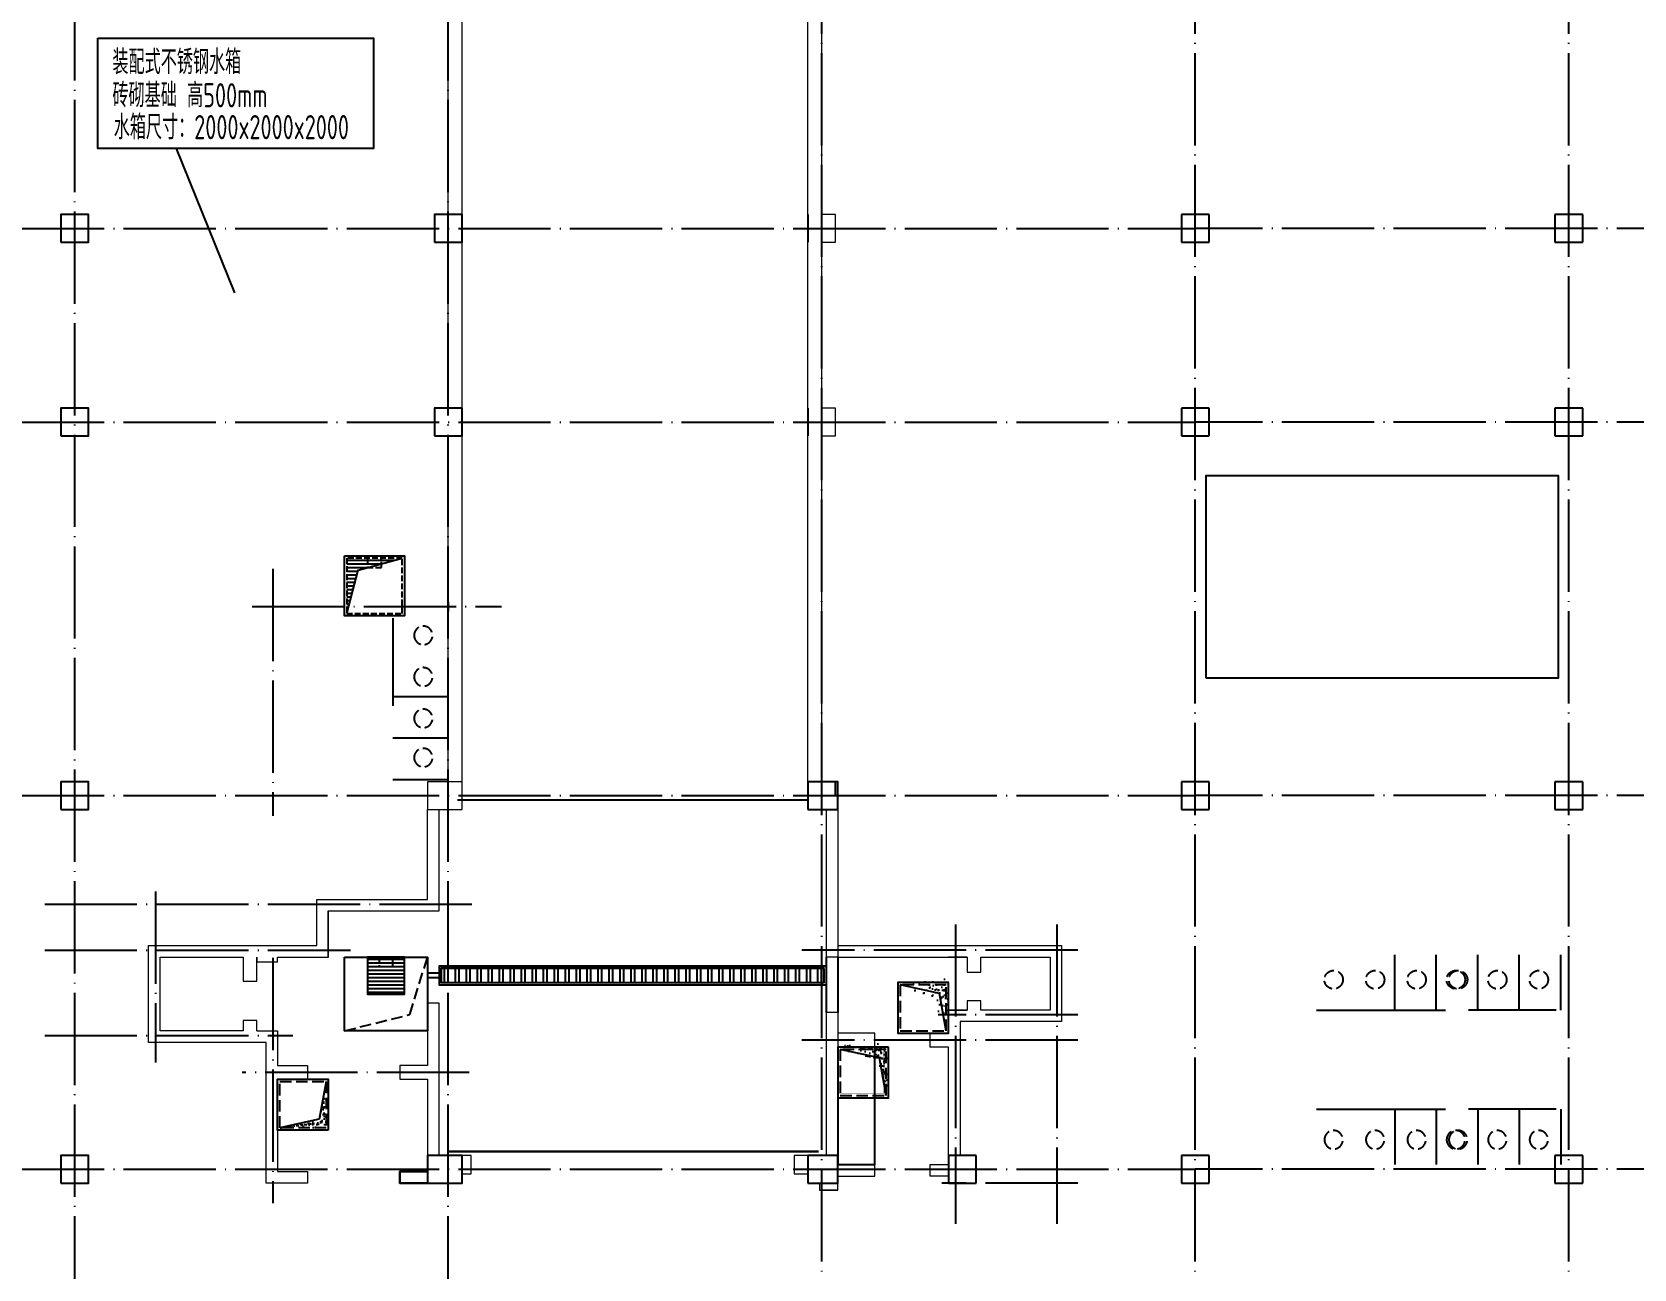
# Model space of a CAD drawing. Extents: x 115549 to 768939, y -502199 to 402497.
# Drawn here: x 427458 to 462196, y -358583 to -331765 of the extents above; entities that cross this region are included whole.
import ezdxf

# ---------------------------------------------------------------- set-up
doc = ezdxf.new("R2010")
doc.units = 0
doc.header["$LTSCALE"] = 1000
doc.header["$MEASUREMENT"] = 0
for name, pattern in [('__DASH', [0.35, 0.25, -0.1]), ('DASH', [0.35, 0.25, -0.1]), ('DOTE', [2.42, 2, -0.2, 0.02, -0.2])]:
    doc.linetypes.add(name, pattern=pattern)
for name, color, linetype in [('COLUMN', 9, 'Continuous'), ('DOTE', 16, 'DOTE'), ('WINDOW', 4, 'Continuous'), ('人防辅助线', 7, 'Continuous'), ('人防集水坑', 6, 'Continuous'), ('人防－WINDOW', 4, 'Continuous'), ('截水沟', 2, 'Continuous'), ('文字', 3, 'Continuous'), ('汽车坡道', 142, 'Continuous'), ('给水', 32, 'Continuous')]:
    doc.layers.add(name, color=color, linetype=linetype)
doc.layers.add('renWALL', color=8, linetype='Continuous', lineweight=9)
doc.layers.add('WALL', color=150, linetype='Continuous', lineweight=30)
doc.styles.add('TSSD_Rein', font='tssdeng.shx', dxfattribs={"width": 0.7, "bigfont": 'tssdchn.shx'})

# ---------------------------------------------------------------- blocks, each defined once
blk = doc.blocks.new('qiangzh3333')
at = {"layer": 'COLUMN', "color": 8}
for points in [[(503232701, 3697168196), (503233301, 3697168196), (503233301, 3697168796), (503232701, 3697168796)], [(503240801, 3697168196), (503241401, 3697168196), (503241401, 3697168796), (503240801, 3697168796)], [(503232701, 3697163996), (503233301, 3697163996), (503233301, 3697164596), (503232701, 3697164596)], [(503240801, 3697163996), (503241401, 3697163996), (503241401, 3697164596), (503240801, 3697164596)], [(503232701, 3697155896), (503233301, 3697155896), (503233301, 3697156496), (503232701, 3697156496)], [(503248901, 3697155896), (503249551, 3697155896), (503249551, 3697156496), (503248901, 3697156496)], [(503232701, 3697147796), (503233301, 3697147796), (503233301, 3697148396), (503232701, 3697148396)], [(503240651, 3697147796), (503241401, 3697147796), (503241401, 3697148396), (503240651, 3697148396)], [(503248901, 3697147796), (503249551, 3697147796), (503249551, 3697148396), (503248901, 3697148396)]]:
    blk.add_lwpolyline(points, close=True, dxfattribs=at)
for points in [[(503248901, 3697168796), (503248901, 3697168196)], [(503257601, 3697168796), (503257001, 3697168796)], [(503257001, 3697168796), (503257001, 3697168196)], [(503257601, 3697168196), (503257601, 3697168796)], [(503257001, 3697168196), (503257601, 3697168196)], [(503248901, 3697164596), (503248901, 3697163996)], [(503257601, 3697164596), (503257001, 3697164596)], [(503257001, 3697164596), (503257001, 3697163996)], [(503257601, 3697163996), (503257601, 3697164596)], [(503257001, 3697163996), (503257601, 3697163996)], [(503257601, 3697156496), (503257001, 3697156496)], [(503257001, 3697156496), (503257001, 3697155896)], [(503257601, 3697155896), (503257601, 3697156496)], [(503257001, 3697155896), (503257601, 3697155896)], [(503257601, 3697148396), (503257001, 3697148396)], [(503257001, 3697148396), (503257001, 3697147796)], [(503257601, 3697147796), (503257601, 3697148396)], [(503257001, 3697147796), (503257601, 3697147796)]]:
    blk.add_lwpolyline(points, dxfattribs=at)
at = {"layer": 'renWALL', "color": 8}
for points in [[(503249201, 3697156496), (503249201, 3697163996), (503249501, 3697163996), (503249501, 3697164596), (503249201, 3697164596), (503249201, 3697168196), (503249501, 3697168196), (503249501, 3697168796), (503249201, 3697168796), (503249201, 3697174496), (503249501, 3697174496), (503249501, 3697175096), (503249201, 3697175096), (503249201, 3697180196), (503249501, 3697180196), (503249500, 3697180796)], [(503241101, 3697168796), (503241101, 3697174496)], [(503241401, 3697168796), (503241401, 3697174496)], [(503248901, 3697168796), (503248901, 3697174496)], [(503241101, 3697164596), (503241101, 3697168196)], [(503241401, 3697164596), (503241401, 3697168196)], [(503248901, 3697164596), (503248901, 3697168196)], [(503241101, 3697156496), (503241101, 3697163996)], [(503241401, 3697156496), (503241401, 3697163996)], [(503248901, 3697156496), (503248901, 3697163996)], [(503236951, 3697151096), (503237401, 3697151096), (503237401, 3697150996), (503237401, 3697150346), (503238051, 3697150346), (503238051, 3697150046), (503237401, 3697150046), (503237401, 3697148046), (503238051, 3697148046), (503238051, 3697147796), (503237151, 3697147796), (503237151, 3697150196), (503237151, 3697150846), (503236801, 3697150846), (503234601, 3697150846), (503234601, 3697152946), (503236801, 3697152946), (503237301, 3697152946), (503238251, 3697152946), (503238251, 3697153946), (503240651, 3697153946), (503240651, 3697155896), (503241401, 3697155896), (503241401, 3697156496), (503240651, 3697156496), (503240651, 3697155896)], [(503236951, 3697151096), (503236951, 3697151096), (503236951, 3697151321), (503236651, 3697151321), (503236651, 3697151096), (503234851, 3697151096), (503234851, 3697152696), (503236651, 3697152696), (503236651, 3697152171), (503236951, 3697152171), (503236951, 3697152696), (503236951, 3697152696), (503236951, 3697152596), (503237401, 3697152596), (503237401, 3697152696), (503238501, 3697152696), (503238501, 3697153696), (503240651, 3697153696), (503240901, 3697153696), (503240901, 3697153846), (503240901, 3697155896)], [(503240901, 3697148396), (503240901, 3697150196), (503240901, 3697151696), (503240651, 3697151696), (503240651, 3697150346), (503240051, 3697150346), (503240051, 3697150046), (503240651, 3697150046), (503240651, 3697148396)], [(503241401, 3697147996), (503241601, 3697147996), (503241601, 3697148396), (503241401, 3697148396)], [(503248901, 3697148396), (503248601, 3697148396), (503248601, 3697147996), (503248901, 3697147996)], [(503249151, 3697147796), (503249151, 3697147646), (503249551, 3697147646), (503249551, 3697148096)]]:
    blk.add_lwpolyline(points, dxfattribs=at)
at = {"layer": 'WALL', "color": 8, "linetype": 'DASH'}
blk.add_lwpolyline([(503241101, 3697160197), (503241101, 3697160397)], dxfattribs=at)
at = {"layer": 'WALL', "color": 8}
blk.add_lwpolyline([(503240651, 3697148046), (503240051, 3697148046), (503240051, 3697147796), (503240651, 3697147796)], dxfattribs=at)
blk = doc.blocks.new('asdfqwer')
at = {"ltscale": 10}
h = blk.add_hatch(dxfattribs=at)
h.set_pattern_fill('AR-SAND', color=6, scale=50, style=0)
h.set_pattern_definition([(37.5, (0, 0), (-4.000078, 122.35331), [0, -96.52, 0, -107.95, 0, -103.1875]), (7.5, (0, 0), (112.38082, 179.206275), [0, -52.07, 0, -86.995, 0, -33.3375]), (327.5, (-78.1, 0), (197.748093, 0.359296), [0, -31.75, 0, -114.3, 0, -149.225]), (317.5, (-78.1, 0), (190.889113, 55.73233), [0, -15.875, 0, -74.93, 0, -85.725])])
h.paths.add_polyline_path([(477311, 229084), (476311, 229084), (476311, 228084), (476458, 228897)])
at = {"color": 6}
for p, q in [((476458, 228897), (477311, 229084)), ((476311, 228084), (476458, 228897))]:
    blk.add_line(p, q, dxfattribs=at)
blk.add_lwpolyline([(476261, 229134), (477361, 229134), (477361, 228034), (476261, 228034)], close=True, dxfattribs=at)
at = {"color": 6, "linetype": 'DASH'}
blk.add_lwpolyline([(476311, 229084), (477311, 229084), (477311, 228084), (476311, 228084)], close=True, dxfattribs=at)
blk = doc.blocks.new('ganvrr')
at = {"layer": '人防辅助线'}
for p, q in [((6517386, -5310401), (6517386, -5311401)), ((6517386, -5311301), (6517386, -5312301)), ((6517386, -5312101), (6516186, -5312101)), ((6517386, -5313001), (6516186, -5313001)), ((6517386, -5313901), (6516186, -5313901))]:
    blk.add_line(p, q, dxfattribs=at)
at = {"layer": '人防辅助线', "linetype": 'DASH'}
for centre in [(6516726, -5310776), (6516726, -5311676), (6516726, -5312576), (6516726, -5313426)]:
    blk.add_circle(centre, 200, dxfattribs=at)
blk = doc.blocks.new('kengwu')
at = {"layer": '给水'}
h = blk.add_hatch(dxfattribs=at)
h.set_pattern_fill('ANSI31', color=256, scale=50, angle=315)
h.set_pattern_definition([(2e-11, (0, 0), (-2e-11, 79.375), [])])
h.paths.add_polyline_path([(2971884, 712614), (2971084, 712614), (2971084, 711814), (2971884, 711814)])
for points in [[(2970584, 712614), (2972384, 712614), (2972384, 711014), (2970584, 711014)], [(2971884, 712614), (2971084, 712614), (2971084, 711814), (2971884, 711814)]]:
    blk.add_lwpolyline(points, close=True, dxfattribs=at)
at = {"layer": '给水', "linetype": '__DASH'}
blk.add_lwpolyline([(2970584, 711014), (2971998, 711367), (2972384, 712614)], dxfattribs=at)
at = {"layer": '给水', "linetype": '__DASH', "ltscale": 0.5}
blk.add_lwpolyline([(2971334, 712614), (2971334, 712414), (2971634, 712414), (2971634, 712614)], dxfattribs=at)
blk = doc.blocks.new('kengyi')
at = {"layer": '给水'}
for p, q in [((2970150, 735418), (2971184, 735418)), ((2970150, 735339), (2970897, 735339)), ((2970150, 735260), (2970610, 735260)), ((2970150, 735180), (2970393, 735180)), ((2970150, 735101), (2970372, 735101)), ((2970150, 735021), (2970351, 735021)), ((2970150, 734942), (2970330, 734942)), ((2970150, 734863), (2970309, 734863)), ((2970150, 734783), (2970288, 734783)), ((2970150, 734704), (2970267, 734704)), ((2970150, 734625), (2970246, 734625)), ((2970150, 734545), (2970225, 734545)), ((2970150, 734466), (2970204, 734466)), ((2970150, 734386), (2970182, 734386))]:
    blk.add_line(p, q, dxfattribs=at)
blk.add_lwpolyline([(2970100, 735514), (2971400, 735514), (2971400, 734214), (2970100, 734214)], close=True, dxfattribs=at)
at = {"layer": '给水', "linetype": '__DASH', "ltscale": 0.5}
blk.add_lwpolyline([(2971350, 735464), (2970150, 735464), (2970150, 734264), (2971350, 734264)], close=True, dxfattribs=at)
at = {"layer": '给水'}
blk.add_lwpolyline([(2970150, 734264), (2970399, 735201), (2971350, 735464)], dxfattribs=at)
at = {"layer": '给水', "linetype": '__DASH', "ltscale": 0.5}
blk.add_lwpolyline([(2970600, 735461), (2970600, 735261), (2970900, 735261), (2970900, 735461)], dxfattribs=at)
blk = doc.blocks.new('jikeng')
at = {"ltscale": 10}
h = blk.add_hatch(dxfattribs=at)
h.set_pattern_fill('AR-SAND', color=6, scale=50, style=0)
h.set_pattern_definition([(142.5, (503727762.22, 3696120879.24), (4.000078, 122.35331), [0, -96.52, 0, -107.95, 0, -103.1875]), (172.5, (503727762.22, 3696120879.24), (-112.38082, 179.206275), [0, -52.07, 0, -86.995, 0, -33.3375]), (212.5, (503727840.33, 3696120879.24), (-197.748093, 0.359296), [0, -31.75, 0, -114.3, 0, -149.225]), (222.5, (503727840.33, 3696120879.24), (-190.889113, 55.73233), [0, -15.875, 0, -74.93, 0, -85.725])])
h.paths.add_polyline_path([(503250451, 3696349963), (503251451, 3696349963), (503251451, 3696348963), (503251304, 3696349777)])
at = {"color": 6}
for p, q in [((503251304, 3696349777), (503250451, 3696349963)), ((503251451, 3696348963), (503251304, 3696349777))]:
    blk.add_line(p, q, dxfattribs=at)
blk.add_lwpolyline([(503251501, 3696350013), (503250401, 3696350013), (503250401, 3696348913), (503251501, 3696348913)], close=True, dxfattribs=at)
at = {"color": 6, "linetype": 'DASH'}
blk.add_lwpolyline([(503251451, 3696349963), (503250451, 3696349963), (503250451, 3696348963), (503251451, 3696348963)], close=True, dxfattribs=at)
blk = doc.blocks.new('asfa')
at = {"layer": '人防辅助线'}
for p, q in [((77817353, 42957868), (77816153, 42957868)), ((77817353, 42957768), (77817353, 42956768)), ((77817353, 42956968), (77816153, 42956968)), ((77817353, 42956068), (77816153, 42956068)), ((77817353, 42954368), (77817353, 42955368)), ((77817353, 42955168), (77816153, 42955168)), ((77817353, 42953468), (77817353, 42954468))]:
    blk.add_line(p, q, dxfattribs=at)
at = {"layer": '人防辅助线', "linetype": 'DASH'}
for centre in [(77816693, 42957393), (77816693, 42956493), (77816693, 42955643), (77816693, 42954743), (77816693, 42953843)]:
    blk.add_circle(centre, 200, dxfattribs=at)
blk = doc.blocks.new('saaaa')
at = {"layer": 'COLUMN', "color": 8}
for p, q in [((504900990, 3696229593), (504900390, 3696229593)), ((504900390, 3696229593), (504900390, 3696228993)), ((504900990, 3696228993), (504900990, 3696229593)), ((504909090, 3696229593), (504908490, 3696229593)), ((504908490, 3696229593), (504908490, 3696228993)), ((504909090, 3696228993), (504909090, 3696229593)), ((504916590, 3696229593), (504916590, 3696228993)), ((504924690, 3696229593), (504924690, 3696228993)), ((504925290, 3696229593), (504924690, 3696229593)), ((504925290, 3696229593), (504924690, 3696229593)), ((504924690, 3696229593), (504924690, 3696228993)), ((504925290, 3696228993), (504925290, 3696229593)), ((504925290, 3696228993), (504925290, 3696229593)), ((504933390, 3696229593), (504932790, 3696229593)), ((504932790, 3696229593), (504932790, 3696228993)), ((504933390, 3696228993), (504933390, 3696229593)), ((504900390, 3696228993), (504900990, 3696228993)), ((504908490, 3696228993), (504909090, 3696228993)), ((504924690, 3696228993), (504925290, 3696228993)), ((504924690, 3696228993), (504925290, 3696228993)), ((504932790, 3696228993), (504933390, 3696228993)), ((504900990, 3696225393), (504900390, 3696225393)), ((504900390, 3696225393), (504900390, 3696224793)), ((504900990, 3696224793), (504900990, 3696225393)), ((504909090, 3696225393), (504908490, 3696225393)), ((504908490, 3696225393), (504908490, 3696224793)), ((504909090, 3696224793), (504909090, 3696225393)), ((504916590, 3696225393), (504916590, 3696224793)), ((504924690, 3696225393), (504924690, 3696224793)), ((504925290, 3696225393), (504924690, 3696225393)), ((504925290, 3696225393), (504924690, 3696225393)), ((504924690, 3696225393), (504924690, 3696224793)), ((504925290, 3696224793), (504925290, 3696225393)), ((504925290, 3696224793), (504925290, 3696225393)), ((504933390, 3696225393), (504932790, 3696225393)), ((504932790, 3696225393), (504932790, 3696224793)), ((504933390, 3696224793), (504933390, 3696225393)), ((504900390, 3696224793), (504900990, 3696224793)), ((504908490, 3696224793), (504909090, 3696224793)), ((504924690, 3696224793), (504925290, 3696224793)), ((504924690, 3696224793), (504925290, 3696224793)), ((504932790, 3696224793), (504933390, 3696224793)), ((504900990, 3696217293), (504900390, 3696217293)), ((504900390, 3696217293), (504900390, 3696216693)), ((504900990, 3696216693), (504900990, 3696217293)), ((504916590, 3696217293), (504916590, 3696216693)), ((504917240, 3696217293), (504916590, 3696217293)), ((504916590, 3696217293), (504916590, 3696216693)), ((504917190, 3696217293), (504916890, 3696217293)), ((504917190, 3696216993), (504917190, 3696217293)), ((504917240, 3696216693), (504917240, 3696217293)), ((504924690, 3696217293), (504924690, 3696216693)), ((504925290, 3696217293), (504924690, 3696217293)), ((504925290, 3696217293), (504924690, 3696217293)), ((504924690, 3696217293), (504924690, 3696216693)), ((504925290, 3696216693), (504925290, 3696217293)), ((504925290, 3696216693), (504925290, 3696217293)), ((504933390, 3696217293), (504932790, 3696217293)), ((504932790, 3696217293), (504932790, 3696216693)), ((504933390, 3696216693), (504933390, 3696217293)), ((504900390, 3696216693), (504900990, 3696216693)), ((504916590, 3696216693), (504916990, 3696216693)), ((504916590, 3696216693), (504917240, 3696216693)), ((504924690, 3696216693), (504925290, 3696216693)), ((504924690, 3696216693), (504925290, 3696216693)), ((504932790, 3696216693), (504933390, 3696216693)), ((504900990, 3696209193), (504900390, 3696209193)), ((504900390, 3696209193), (504900390, 3696208593)), ((504900990, 3696208593), (504900990, 3696209193)), ((504909090, 3696209193), (504908340, 3696209193)), ((504908340, 3696209193), (504908340, 3696208593)), ((504909090, 3696208593), (504909090, 3696209193)), ((504916990, 3696209193), (504916590, 3696209193)), ((504917240, 3696209193), (504916590, 3696209193)), ((504916590, 3696209193), (504916590, 3696208593)), ((504917240, 3696208593), (504917240, 3696209193)), ((504920240, 3696209193), (504919640, 3696209193)), ((504919640, 3696209193), (504919640, 3696208593)), ((504920240, 3696208593), (504920240, 3696209193)), ((504924690, 3696209193), (504924690, 3696208593)), ((504925290, 3696209193), (504924690, 3696209193)), ((504925290, 3696209193), (504924690, 3696209193)), ((504924690, 3696209193), (504924690, 3696208593)), ((504925290, 3696208593), (504925290, 3696209193)), ((504925290, 3696208593), (504925290, 3696209193)), ((504933390, 3696209193), (504932790, 3696209193)), ((504932790, 3696209193), (504932790, 3696208593)), ((504933390, 3696208593), (504933390, 3696209193)), ((504900390, 3696208593), (504900990, 3696208593)), ((504908340, 3696208593), (504909090, 3696208593)), ((504916590, 3696208793), (504916590, 3696208593)), ((504916590, 3696208593), (504916840, 3696208593)), ((504916590, 3696208593), (504917240, 3696208593)), ((504919640, 3696208593), (504920240, 3696208593)), ((504924690, 3696208593), (504925290, 3696208593)), ((504924690, 3696208593), (504925290, 3696208593)), ((504932790, 3696208593), (504933390, 3696208593))]:
    blk.add_line(p, q, dxfattribs=at)
at = {"layer": 'renWALL', "color": 8}
for p, q in [((504908790, 3696229593), (504908790, 3696235293)), ((504909090, 3696229593), (504909090, 3696235293)), ((504916590, 3696229593), (504916590, 3696235293)), ((504916890, 3696229593), (504916890, 3696235293)), ((504917190, 3696229593), (504916890, 3696229593)), ((504917190, 3696228993), (504917190, 3696229593)), ((504908790, 3696225393), (504908790, 3696228993)), ((504909090, 3696225393), (504909090, 3696228993)), ((504916590, 3696225393), (504916590, 3696228993)), ((504916890, 3696225393), (504916890, 3696228993)), ((504916890, 3696228993), (504917190, 3696228993)), ((504917190, 3696225393), (504916890, 3696225393)), ((504917190, 3696224793), (504917190, 3696225393)), ((504908790, 3696217293), (504908790, 3696224793)), ((504909090, 3696217293), (504909090, 3696224793)), ((504916590, 3696217293), (504916590, 3696224793)), ((504916890, 3696217293), (504916890, 3696224793)), ((504916890, 3696224793), (504917190, 3696224793)), ((504909090, 3696217293), (504908340, 3696217293)), ((504908340, 3696217293), (504908340, 3696216693)), ((504909090, 3696216693), (504909090, 3696217293)), ((504917190, 3696216993), (504917240, 3696216993)), ((504917240, 3696216993), (504917240, 3696213493)), ((504908340, 3696214743), (504908340, 3696216693)), ((504908340, 3696216693), (504909090, 3696216693)), ((504908590, 3696214643), (504908590, 3696216693)), ((504916990, 3696213493), (504916990, 3696216693)), ((504905940, 3696213743), (504905940, 3696214743)), ((504905940, 3696214743), (504908340, 3696214743)), ((504906190, 3696213493), (504906190, 3696214493)), ((504906190, 3696214493), (504908340, 3696214493)), ((504908340, 3696214493), (504908590, 3696214493)), ((504908590, 3696214493), (504908590, 3696214643)), ((504902290, 3696211643), (504902290, 3696213743)), ((504902290, 3696213743), (504904490, 3696213743)), ((504904490, 3696213743), (504904990, 3696213743)), ((504904990, 3696213743), (504905940, 3696213743)), ((504917240, 3696213743), (504919790, 3696213743)), ((504919790, 3696213743), (504920140, 3696213743)), ((504920140, 3696213743), (504922090, 3696213743)), ((504922090, 3696213743), (504922090, 3696212093)), ((504902540, 3696211893), (504902540, 3696213493)), ((504902540, 3696213493), (504904340, 3696213493)), ((504904340, 3696213493), (504904340, 3696212968)), ((504904640, 3696213393), (504905090, 3696213393)), ((504904640, 3696212968), (504904640, 3696213393)), ((504905090, 3696213393), (504905090, 3696213493)), ((504905090, 3696213493), (504906190, 3696213493)), ((504917240, 3696213493), (504916990, 3696213493)), ((504917240, 3696213493), (504919640, 3696213493)), ((504920040, 3696213493), (504919640, 3696213493)), ((504919640, 3696213493), (504920040, 3696213493)), ((504920040, 3696213493), (504920040, 3696213493)), ((504920040, 3696213493), (504920040, 3696213163)), ((504920340, 3696213163), (504920340, 3696213493)), ((504920340, 3696213493), (504921840, 3696213493)), ((504921840, 3696213493), (504921840, 3696212343)), ((504920040, 3696213163), (504920340, 3696213163)), ((504904340, 3696212968), (504904640, 3696212968)), ((504908590, 3696212493), (504908340, 3696212493)), ((504908340, 3696212493), (504908340, 3696211143)), ((504908590, 3696210993), (504908590, 3696212493)), ((504919640, 3696212343), (504919640, 3696212243)), ((504920040, 3696212343), (504919640, 3696212343)), ((504919640, 3696212343), (504920040, 3696212343)), ((504920340, 3696212543), (504920040, 3696212543)), ((504920040, 3696212543), (504920040, 3696212343)), ((504920040, 3696212343), (504920040, 3696212343)), ((504920340, 3696212343), (504920340, 3696212543)), ((504921840, 3696212343), (504920340, 3696212343)), ((504904640, 3696212118), (504904340, 3696212118)), ((504904340, 3696212118), (504904340, 3696211893)), ((504904640, 3696211893), (504904640, 3696212118)), ((504917240, 3696212293), (504916990, 3696212293)), ((504916990, 3696209193), (504916990, 3696212293)), ((504917240, 3696212293), (504917240, 3696208893)), ((504919640, 3696211843), (504919640, 3696212243)), ((504920140, 3696212093), (504919890, 3696212093)), ((504919890, 3696212093), (504919890, 3696211693)), ((504922090, 3696212093), (504920140, 3696212093)), ((504904490, 3696211643), (504902290, 3696211643)), ((504904340, 3696211893), (504902540, 3696211893)), ((504904840, 3696211643), (504904490, 3696211643)), ((504904640, 3696211893), (504904640, 3696211893)), ((504904640, 3696211893), (504905090, 3696211893)), ((504904840, 3696210993), (504904840, 3696211643)), ((504905090, 3696211893), (504905090, 3696211793)), ((504905090, 3696211793), (504905090, 3696211143)), ((504918040, 3696211843), (504917240, 3696211843)), ((504918040, 3696211543), (504918040, 3696211843)), ((504919240, 3696211543), (504919240, 3696211843)), ((504919240, 3696211843), (504919640, 3696211843)), ((504919890, 3696211693), (504919890, 3696209193)), ((504917240, 3696211543), (504918040, 3696211543)), ((504919640, 3696211543), (504919240, 3696211543)), ((504919640, 3696208993), (504919640, 3696211543)), ((504904840, 3696208593), (504904840, 3696210993)), ((504905090, 3696211143), (504905740, 3696211143)), ((504905740, 3696211143), (504905740, 3696210843)), ((504908340, 3696211143), (504907740, 3696211143)), ((504907740, 3696211143), (504907740, 3696210843)), ((504908590, 3696209193), (504908590, 3696210993)), ((504905740, 3696210843), (504905090, 3696210843)), ((504905090, 3696210843), (504905090, 3696208843)), ((504907740, 3696210843), (504908340, 3696210843)), ((504908340, 3696210843), (504908340, 3696209193)), ((504909290, 3696209193), (504909090, 3696209193)), ((504909290, 3696208793), (504909290, 3696209193)), ((504916590, 3696209193), (504916290, 3696209193)), ((504916290, 3696209193), (504916290, 3696208793)), ((504916590, 3696209193), (504916290, 3696209193)), ((504916290, 3696209193), (504916290, 3696208793)), ((504905090, 3696208843), (504905740, 3696208843)), ((504905740, 3696208843), (504905740, 3696208593)), ((504918040, 3696208993), (504917240, 3696208993)), ((504917240, 3696208443), (504917240, 3696208893)), ((504917240, 3696208443), (504917240, 3696208893)), ((504918040, 3696208743), (504918040, 3696208993)), ((504919240, 3696208743), (504919240, 3696208993)), ((504919240, 3696208993), (504919640, 3696208993)), ((504905740, 3696208593), (504904840, 3696208593)), ((504909090, 3696208793), (504909290, 3696208793)), ((504916290, 3696208793), (504916590, 3696208793)), ((504916290, 3696208793), (504916590, 3696208793)), ((504916840, 3696208593), (504916840, 3696208443)), ((504916840, 3696208593), (504916840, 3696208443)), ((504917240, 3696208743), (504918040, 3696208743)), ((504919640, 3696208743), (504919240, 3696208743)), ((504916840, 3696208443), (504917240, 3696208443)), ((504916840, 3696208443), (504917240, 3696208443))]:
    blk.add_line(p, q, dxfattribs=at)
at = {"layer": 'WALL', "color": 8}
for p, q in [((504908340, 3696208843), (504907740, 3696208843)), ((504907740, 3696208843), (504907740, 3696208593)), ((504907740, 3696208593), (504908340, 3696208593))]:
    blk.add_line(p, q, dxfattribs=at)
at = {"layer": '人防－WINDOW', "color": 8}
for p, q in [((504916988, 3696213493), (504916988, 3696212293)), ((504917240, 3696213493), (504917240, 3696212293))]:
    blk.add_line(p, q, dxfattribs=at)

msp = doc.modelspace()

# ---------------------------------------------------------------- hatches: boundary and pattern name
h = msp.add_hatch()
h.set_pattern_fill('ANSI31', color=256, scale=300, style=0)
h.set_pattern_definition([(45, (-502804617.73, -3696704518), (-336.75960454, 336.75960454), [])])
edge = h.paths.add_edge_path()
edge.add_line((487447.9, -311971.9), (487447.9, -418351.5))
edge.add_line((487447.9, -418351.5), (442183.3, -418351.5))
edge.add_line((442183.3, -418351.5), (442183.3, -418251.5))
edge.add_line((442183.3, -418251.5), (437793.2, -418251.5))
edge.add_line((437793.2, -418251.5), (437793.2, -412351.5))
edge.add_line((437793.2, -412351.5), (440543.2, -412351.5))
edge.add_line((440543.2, -412351.5), (440543.2, -406901.5))
edge.add_line((440543.2, -406901.5), (437793.2, -406901.5))
edge.add_line((437793.2, -406901.5), (437793.2, -406371.8))
edge.add_line((437793.2, -406371.8), (436783.3, -406371.8))
edge.add_line((436783.3, -406371.8), (436783.3, -406221.8))
edge.add_line((436783.3, -406221.8), (436633.3, -406221.8))
edge.add_line((436633.3, -406221.8), (436633.3, -401121.8))
edge.add_line((436633.3, -401121.8), (436783.3, -401121.8))
edge.add_line((436783.3, -401121.8), (436783.3, -392421.8))
edge.add_line((436783.3, -392421.8), (436608.3, -392421.8))
edge.add_line((436608.3, -392421.8), (436608.3, -388596.7))
edge.add_line((436608.3, -388596.7), (428508.3, -388596.7))
edge.add_line((428508.3, -388596.7), (428508.3, -384921.8))
edge.add_line((428508.3, -384921.8), (428683.3, -384921.8))
edge.add_line((428683.3, -384921.8), (428683.3, -376221.8))
edge.add_line((428683.3, -376221.8), (428508.3, -376221.8))
edge.add_line((428508.3, -376221.8), (428508.3, -374601.8))
edge.add_line((428508.3, -374601.8), (427793.2, -374601.8))
edge.add_line((427793.2, -374601.8), (427793.2, -370751.8))
edge.add_line((427793.2, -370751.8), (431993.2, -370751.8))
edge.add_line((431993.2, -370751.8), (431993.2, -373548.6))
edge.add_line((431993.2, -373548.6), (435543.2, -373548.6))
edge.add_line((435543.2, -373548.6), (435543.2, -374851.8))
edge.add_line((435543.2, -374851.8), (436633.4, -374851.8))
edge.add_line((436633.4, -374851.8), (436633.4, -372654.7))
edge.add_line((436633.4, -372654.7), (444708.3, -372654.7))
edge.add_line((444708.3, -372654.7), (444708.3, -370521.8))
edge.add_line((444708.3, -370521.8), (444883.3, -370521.8))
edge.add_line((444883.3, -370521.8), (444883.3, -370371.1))
edge.add_line((444883.3, -370371.1), (468723.3, -370371.8))
edge.add_line((468723.3, -370371.8), (468723.3, -364601.8))
edge.add_line((468723.3, -364601.8), (469183.3, -364601.8))
edge.add_line((469183.3, -364601.8), (469183.3, -356121.8))
edge.add_line((469183.3, -356121.8), (469008.3, -356121.8))
edge.add_line((469008.3, -356121.8), (469008.3, -351696.9))
edge.add_line((469008.3, -351696.9), (477108.3, -351696.9))
edge.add_line((477108.3, -351696.9), (477108.3, -348621.8))
edge.add_line((477108.3, -348621.8), (477283.3, -348621.8))
edge.add_line((477283.3, -348621.8), (477283.3, -339921.8))
edge.add_line((477283.3, -339921.8), (477108.3, -339921.8))
edge.add_line((477108.3, -339921.8), (477108.3, -336321.8))
edge.add_line((477108.3, -336321.8), (477283.3, -336321.8))
edge.add_line((477283.3, -336321.8), (477283.3, -329421.8))
edge.add_line((477283.3, -329421.8), (476683.3, -329421.8))
edge.add_line((476683.3, -329421.8), (476683.3, -329571.8))
edge.add_line((476683.3, -329571.8), (473221.3, -329571.8))
edge.add_line((473221.3, -329571.8), (473221.3, -326572.2))
edge.add_line((473221.3, -326572.2), (470421.4, -326572.2))
edge.add_line((470421.4, -326572.2), (470421.4, -324321.9))
edge.add_line((470421.4, -324321.9), (468221.4, -324321.9))
edge.add_line((468221.4, -324321.9), (468221.4, -323021.9))
edge.add_line((468221.4, -323021.9), (467971.4, -323021.9))
edge.add_line((467971.4, -323021.9), (467971.4, -318071.9))
edge.add_line((467971.4, -318071.9), (469121.3, -318071.9))
edge.add_line((469121.3, -318071.9), (469121.3, -314471.9))
edge.add_line((469121.3, -314471.9), (475471.4, -314471.9))
edge.add_line((475471.4, -314471.9), (475471.4, -313671.9))
edge.add_line((475471.4, -313671.9), (480196.4, -313671.9))
edge.add_line((480196.4, -313671.9), (480196.4, -312046.9))
edge.add_line((480196.4, -312046.9), (481171.4, -312046.9))
edge.add_line((481171.4, -312046.9), (481171.4, -311971.9))
edge.add_line((481171.4, -311971.9), (487447.9, -311967.5))
at = {"layer": '截水沟'}
h = msp.add_hatch(dxfattribs=at)
h.set_pattern_fill('ANSI32', color=8, scale=50, angle=45, style=0)
h.set_pattern_definition([(90, (711279.43, -1069220.8), (238.125, 1e-14), []), (90, (711200.06, -1069141.42), (238.125, 1e-14), [])])
h.paths.add_polyline_path([(444633.4, -352071.8), (436333.3, -352071.1), (436333.3, -352371.1), (444633.4, -352371.8)])

# ---------------------------------------------------------------- linework, layer by layer
msp.add_line((431857, -337421.1), (430592.5, -334290.1))
at = {"color": 0}
msp.add_lwpolyline([(428884, -331898.3), (434865, -331898.3), (434865, -334290.1), (428884, -334290.1)], close=True, dxfattribs=at)
at = {"color": 2, "const_width": 10}
msp.add_lwpolyline([(444933.4, -354771.9), (444933.4, -353771.9), (445933.4, -353771.9), (445933.4, -354771.9)], close=True, dxfattribs=at)
msp.add_lwpolyline([(445733.4, -353771.9), (444933.4, -353771.9), (444933.4, -356321.8), (445733.4, -356321.8)], close=True)
at = {"linetype": 'DASH', "const_width": 50}
msp.add_lwpolyline([(436483.3, -356035.7), (444513.8, -356035.7)], dxfattribs=at)
at = {"layer": 'DOTE', "color": 1}
for p, q in [((428383.3, -422356.5), (428383.3, -308021.8)), ((436483.3, -422356.5), (436483.3, -308021.8)), ((444583.3, -394721.8), (444583.3, -308021.8)), ((452683.3, -394721.8), (452683.3, -308021.8)), ((460783.3, -394721.8), (460783.3, -308021.8)), ((385883.3, -336021.8), (452683.3, -336021.8)), ((519483.3, -336021.8), (452683.3, -336021.8)), ((385883.3, -340221.8), (452683.3, -340221.8)), ((519483.3, -340221.8), (452683.3, -340221.8)), ((432683.3, -343405.6), (432683.3, -348761.6)), ((432233.3, -344221.3), (437637.2, -344221.3)), ((385883.3, -348321.8), (452683.3, -348321.8)), ((519483.3, -348321.8), (452683.3, -348321.8)), ((430133.3, -350399), (430133.3, -354108.9)), ((427733.3, -350671.9), (437002.2, -350671.9)), ((447483.4, -351111.9), (447483.4, -357605)), ((449683.4, -351111.9), (449683.4, -357605)), ((427733.3, -351671.9), (434364.6, -351671.9)), ((432683.3, -351841.1), (432683.3, -357159.8)), ((450133.4, -351671.9), (444149.3, -351671.9)), ((450133.4, -353071.9), (447109.8, -353071.9)), ((427733.3, -353521.9), (433111.1, -353521.9)), ((450133.4, -353621.9), (444149.3, -353621.9)), ((436936.2, -354321.8), (432011.7, -354321.8)), ((385883.3, -356421.8), (452683.3, -356421.8)), ((385883.3, -356421.8), (452683.3, -356421.8)), ((450133.4, -356721.9), (447187.3, -356721.9)), ((519483.3, -356421.8), (452683.3, -356421.8)), ((519483.3, -356421.8), (452683.3, -356421.8))]:
    msp.add_line(p, q, dxfattribs=at)
at = {"layer": 'WINDOW'}
msp.add_lwpolyline([(452913.5, -345768.2), (460556.8, -345768.2), (460556.8, -341386), (452913.5, -341386)], close=True, dxfattribs=at)
at = {"layer": '截水沟', "linetype": '__DASH'}
for p, q in [((436283.3, -352171.1), (436033.3, -352171.1)), ((436283.3, -352271.1), (436033.3, -352271.1))]:
    msp.add_line(p, q, dxfattribs=at)
at = {"layer": '截水沟'}
for points in [[(444683.4, -352021.8), (436283.3, -352021.1), (436283.3, -352421.1), (444683.4, -352421.8)], [(444633.4, -352071.8), (436333.3, -352071.1), (436333.3, -352371.1), (444633.4, -352371.8)]]:
    msp.add_lwpolyline(points, close=True, dxfattribs=at)
at = {"layer": '汽车坡道'}
for p, q in [((444283.3, -348421.7), (436683.3, -348421.7)), ((436283.3, -352021.1), (444683.4, -352021.8))]:
    msp.add_line(p, q, dxfattribs=at)

# ---------------------------------------------------------------- block references
for name, p in [('saaaa', (-504472306.5, -3696565314.4)), ('jikeng', (-502804167.7, -3696702384.9)), ('jikeng', (-502805467.7, -3696703784.9))]:
    msp.add_blockref(name, p)
at = {"xscale": -1}
msp.add_blockref('ganvrr', (6952669.3, 4965929.6), dxfattribs=at)
at = {"rotation": 270}
for p in [(-42498159.8, 77464381), (-42497259.8, 77464381)]:
    msp.add_blockref('asfa', p, dxfattribs=at)
at = {"xscale": -1, "rotation": 270}
for p in [(-42498159.8, -78172474.7), (-42497259.8, -78172474.7)]:
    msp.add_blockref('asfa', p, dxfattribs=at)
at = {"layer": 'renWALL', "color": 8}
msp.add_blockref('qiangzh3333', (-502804617.7, -3697504518), dxfattribs=at)
at = {"layer": '人防集水坑', "linetype": 'Continuous', "rotation": 180}
msp.add_blockref('asdfqwer', (910144.4, -126438.1), dxfattribs=at)
at = {"layer": '给水'}
for name, p in [('kengyi', (-2535866.7, -1078635.9)), ('kengwu', (-2536350.3, -1064436.2))]:
    msp.add_blockref(name, p, dxfattribs=at)

# ---------------------------------------------------------------- texts
at = {"layer": '文字', "color": 7, "style": 'TSSD_Rein', "width": 0.7}
for s, p in [('装配式不锈钢水箱 ', (429201.5, -332678.2)), ('砖砌基础 高500mm ', (429201.5, -333398.6)), ('水箱尺寸：2000x2000x2000', (429229.6, -334089.6))]:
    msp.add_text(s, height=525, dxfattribs=at).set_placement(p)

doc.saveas('drawing.dxf')
